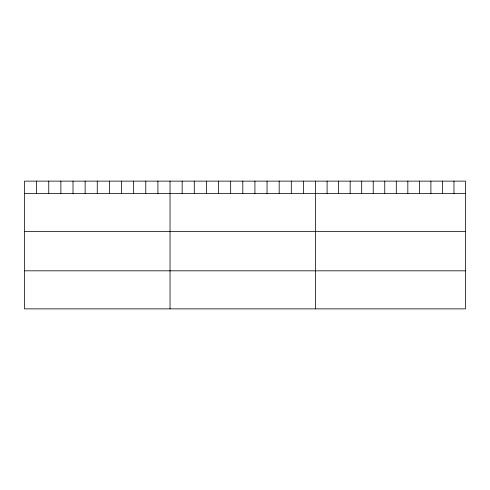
<?xml version="1.0" encoding="UTF-8"?>
<svg xmlns="http://www.w3.org/2000/svg" width="490" height="490" viewBox="0 0 490 490"><rect width="100%" height="100%" fill="white"/><g stroke="black" fill="none" stroke-linecap="round" stroke-linejoin="round"><path stroke-width="0.73" d="M465.5 193.556L465.5 308.872L24.5 308.872L24.5 181.129L465.5 181.129L465.5 193.556L24.5 193.556M24.5 231.611L465.5 231.611M24.5 270.817L465.5 270.817M453.967 181.129L453.967 193.556M442.433 181.129L442.433 193.556M430.9 181.129L430.9 193.556M419.366 181.129L419.366 193.556M407.833 181.129L407.833 193.556M396.3 181.129L396.3 193.556M384.76 181.129L384.76 193.556M373.227 181.129L373.227 193.556M361.694 181.129L361.694 193.556M350.16 181.129L350.16 193.556M338.627 181.129L338.627 193.556M327.093 181.129L327.093 193.556M315.56 181.129L315.56 308.872M303.433 181.129L303.433 193.556M291.305 181.129L291.305 193.556M279.178 181.129L279.178 193.556M267.05 181.129L267.05 193.556M254.923 181.129L254.923 193.556M242.795 181.129L242.795 193.556M230.668 181.129L230.668 193.556M218.54 181.129L218.54 193.556M206.413 181.129L206.413 193.556M194.285 181.129L194.285 193.556M182.157 181.129L182.157 193.556M170.03 181.129L170.03 308.872M157.903 181.129L157.903 193.556M145.775 181.129L145.775 193.556M133.648 181.129L133.648 193.556M121.52 181.129L121.52 193.556M109.392 181.129L109.392 193.556M97.265 181.129L97.265 193.556M85.138 181.129L85.138 193.556M73.01 181.129L73.01 193.556M60.883 181.129L60.883 193.556M48.755 181.129L48.755 193.556M36.627 181.129L36.627 193.556"/></g></svg>
